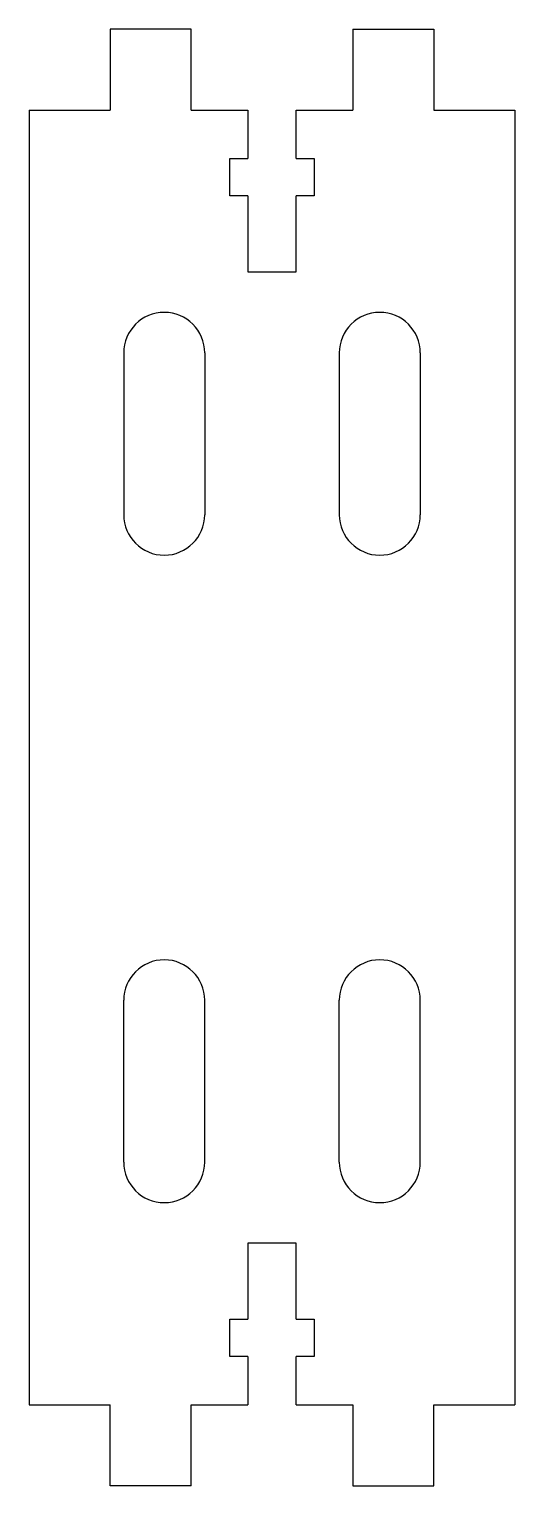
# Model space of a CAD drawing. Header units: millimetres. Extents: x -15 to 15, y -45 to 45.
import ezdxf

# ---------------------------------------------------------------- set-up
doc = ezdxf.new("R2010")
doc.units = ezdxf.units.MM

msp = doc.modelspace()

# ---------------------------------------------------------------- linework, layer by layer
at = {"color": 7, "linetype": 'Continuous', "lineweight": 25}
for p, q in [((-5, 45), (-10, 45)), ((-10, 45), (-10, 40)), ((-5, 40), (-5, 45)), ((5, 45), (10, 45)), ((5, 45), (5, 40)), ((10, 45), (10, 40)), ((-15, 40), (-10, 40)), ((-15, 40), (-15, -40)), ((-5, 40), (-1.5, 40)), ((-1.5, 40), (-1.5, 37)), ((1.5, 40), (5, 40)), ((1.5, 37), (1.5, 40)), ((10, 40), (15, 40)), ((15, 40), (15, -40)), ((-2.6, 34.7), (-2.6, 37)), ((-2.6, 37), (-1.5, 37)), ((1.5, 37), (2.6, 37)), ((2.6, 37), (2.6, 34.7)), ((-1.5, 34.7), (-2.6, 34.7)), ((-1.5, 34.7), (-1.5, 30)), ((2.6, 34.7), (1.5, 34.7)), ((1.5, 30), (1.5, 34.7)), ((-1.5, 30), (1.5, 30)), ((-9.156, 25), (-9.156, 15)), ((-4.156, 25), (-4.156, 15)), ((4.156, 25), (4.156, 15)), ((9.156, 25), (9.156, 15)), ((-9.156, -25), (-9.156, -15)), ((-4.156, -25), (-4.156, -15)), ((4.156, -25), (4.156, -15)), ((9.156, -25), (9.156, -15)), ((-1.5, -30), (-1.5, -34.7)), ((1.5, -30), (-1.5, -30)), ((1.5, -34.7), (1.5, -30)), ((-2.6, -37), (-2.6, -34.7)), ((-2.6, -34.7), (-1.5, -34.7)), ((1.5, -34.7), (2.6, -34.7)), ((2.6, -34.7), (2.6, -37)), ((-1.5, -37), (-2.6, -37)), ((-1.5, -37), (-1.5, -40)), ((2.6, -37), (1.5, -37)), ((1.5, -40), (1.5, -37)), ((-15, -40), (-10, -40)), ((-10, -45), (-10, -40)), ((-5, -45), (-5, -40)), ((-5, -40), (-1.5, -40)), ((1.5, -40), (5, -40)), ((5, -40), (5, -45)), ((10, -45), (10, -40)), ((10, -40), (15, -40)), ((-5, -45), (-10, -45)), ((5, -45), (10, -45))]:
    msp.add_line(p, q, dxfattribs=at)
for centre, start, end in [((-6.656, 25), 0, 180), ((6.656, 25), 0, 180), ((-6.656, 15), 180, 0), ((6.656, 15), 180, 0), ((-6.656, -15), 0, 180), ((6.656, -15), 0, 180), ((-6.656, -25), 180, 0), ((6.656, -25), 180, 0)]:
    msp.add_arc(centre, 2.5, start, end, dxfattribs=at)

doc.saveas('drawing.dxf')
